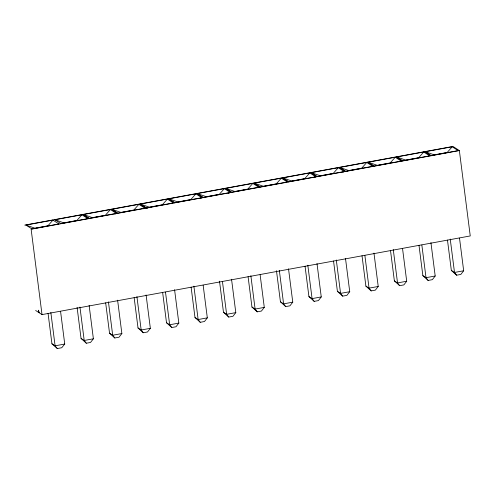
<?xml version="1.0" encoding="UTF-8"?>
<svg xmlns="http://www.w3.org/2000/svg" width="495" height="495" viewBox="0 0 495 495"><rect width="100%" height="100%" fill="white"/><g stroke="black" fill="none" stroke-linecap="round" stroke-linejoin="round"><path stroke-width="0.74" d="M89.125 305.403L93.382 338.79L90.535 342.447L86.309 343.227L81.05 338.432L77.084 307.321M117.606 300.168L121.869 333.556L119.017 337.219L114.797 337.992L109.537 333.203L105.664 302.847M146.093 294.94L150.35 328.327L147.504 331.984L143.278 332.758L138.018 327.968L134.145 297.619M174.574 289.705L178.837 323.093L175.985 326.75L171.759 327.529L166.506 322.74L162.632 292.384M203.154 285.231L207.318 317.858L204.472 321.521L200.246 322.295L194.987 317.505L191.113 287.156M231.542 279.242L235.806 312.63L232.953 316.286L228.727 317.066L223.474 312.271L219.502 281.16M260.123 274.768L264.287 307.395L261.44 311.058L257.214 311.831L251.955 307.042L248.082 276.693M288.511 268.779L292.768 302.167L289.922 305.823L285.695 306.597L280.436 301.808L276.47 270.697M316.998 263.544L321.255 296.932L318.409 300.589L314.183 301.368L308.923 296.579L305.05 266.223M345.479 258.316L349.736 291.704L346.89 295.36L342.664 296.134L337.404 291.345L333.537 260.995M373.966 253.081L378.223 286.469L375.377 290.126L371.151 290.905L365.892 286.116L362.018 255.76M402.546 248.608L406.704 281.234L403.858 284.897L399.632 285.671L394.373 280.882L390.506 250.532M430.935 242.618L435.192 276.006L432.345 279.663L428.119 280.442L422.86 275.647L418.987 245.297M459.515 238.144L463.673 270.771L460.826 274.434L456.6 275.208L451.341 270.418L447.474 240.069M60.569 311.423L64.734 344.05L61.757 347.731L57.321 348.548L51.938 343.784L48.065 313.428M52.953 220.108L47.91 225.813L34.953 228.195L25.95 225.07L52.953 220.108L58.899 223.95L57.544 224.569M81.922 214.787L76.88 220.492L63.923 222.874L54.92 219.749L81.922 214.787L87.875 218.629L60.866 223.592L54.92 219.749M110.41 209.558L105.367 215.263L92.41 217.639L83.401 214.514L110.41 209.558L116.356 213.401L115.001 214.019M138.891 204.324L133.848 210.029L120.891 212.411L111.889 209.286L138.891 204.324L144.837 208.166L143.482 208.785M167.378 199.089L162.335 204.794L149.379 207.176L140.37 204.051L167.378 199.089L173.324 202.938L146.316 207.894L140.37 204.051M195.859 193.861L190.816 199.565L177.86 201.941L168.857 198.823L195.859 193.861L201.805 197.703L200.45 198.322M224.346 188.626L219.304 194.331L206.347 196.713L197.338 193.588L224.346 188.626L230.293 192.468L228.257 193.397M252.827 183.397L247.785 189.102L234.828 191.478L225.819 188.354L252.827 183.397L258.774 187.24L231.771 192.202L225.819 188.354M281.315 178.163L276.272 183.868L263.315 186.25L254.306 183.125L281.315 178.163L287.261 182.005L260.252 186.968L254.306 183.125M309.796 172.934L304.753 178.639L291.796 181.015L282.787 177.891L309.796 172.934L315.742 176.777L314.387 177.396M338.283 167.7L333.24 173.405L320.284 175.787L311.275 172.662L338.283 167.7L344.229 171.542L342.874 172.161M366.764 162.465L361.721 168.17L348.765 170.552L339.756 167.428L366.764 162.465L372.71 166.314L345.708 171.27L339.756 167.428M395.251 157.237L390.209 162.942L377.252 165.318L368.243 162.199L395.251 157.237L401.197 161.079L399.842 161.698M423.732 152.002L418.69 157.707L405.733 160.089L396.724 156.965L423.732 152.002L429.679 155.845L402.676 160.807L396.724 156.965M452.22 146.774L447.177 152.479L434.22 154.855L425.211 151.73L452.22 146.774L458.166 150.616L431.157 155.578L425.211 151.73M24.75 225.107L452.981 146.452L459.36 150.573L470.25 235.942L42.019 314.597L35.64 310.476M58.899 223.95L31.897 228.913L25.95 225.07M116.356 213.401L89.348 218.357L83.401 214.514M144.837 208.166L117.835 213.128L111.889 209.286M201.805 197.703L174.803 202.665L168.857 198.823M197.338 193.588L203.284 197.431L230.293 192.468M315.742 176.777L288.74 181.733L282.787 177.891M344.229 171.542L317.221 176.505L311.275 172.662M401.197 161.079L374.189 166.042L368.243 162.199M459.36 150.573L31.129 229.235L42.019 314.597M64.734 344.05L55.094 345.819L51.938 343.784M93.382 338.79L84.206 340.473L81.05 338.432M121.869 333.556L112.693 335.239L109.537 333.203M150.35 328.327L141.174 330.01L138.018 327.968M178.837 323.093L169.661 324.776L166.506 322.74M207.318 317.858L198.142 319.547L194.987 317.505M235.806 312.63L226.63 314.313L223.474 312.271M264.287 307.395L255.111 309.084L251.955 307.042M292.768 302.167L283.598 303.85L280.436 301.808M321.255 296.932L312.079 298.615L308.923 296.579M349.736 291.704L340.566 293.387L337.404 291.345M378.223 286.469L369.047 288.152L365.892 286.116M406.704 281.234L397.535 282.923L394.373 280.882M435.192 276.006L426.016 277.689L422.86 275.647M463.673 270.771L454.503 272.46L451.341 270.418M345.708 171.27L347.187 171.555M203.284 197.431L204.763 197.715M146.316 207.894L147.795 208.178M424.5 151.687L430.879 155.807M396.012 156.915L402.392 161.036M367.531 162.15L373.911 166.271M339.044 167.378L345.423 171.505M310.563 172.613L316.942 176.734M282.076 177.841L288.455 181.968M253.595 183.076L259.974 187.197M225.107 188.31L231.487 192.431M196.626 193.539L203.006 197.66M168.139 198.773L174.525 202.894M139.658 204.002L146.037 208.129M111.177 209.237L117.556 213.357M82.69 214.465L89.069 218.592M57.321 348.548L55.094 345.819L50.837 312.432M456.6 275.208L454.503 272.46L450.24 239.073M428.119 280.442L426.016 277.689L421.851 245.062M399.632 285.671L397.535 282.923L393.271 249.536M371.151 290.905L369.047 288.152L364.889 255.525M342.664 296.134L340.566 293.387L336.303 259.999M314.183 301.368L312.079 298.615L307.822 265.233M285.695 306.597L283.598 303.85L279.335 270.462M257.214 311.831L255.111 309.084L250.854 275.696M228.727 317.066L226.63 314.313L222.465 281.686M200.246 322.295L198.142 319.547L193.885 286.16M171.759 327.529L169.661 324.776L165.497 292.149M143.278 332.758L141.174 330.01L136.917 296.623M114.797 337.992L112.693 335.239L108.436 301.857M86.309 343.227L84.206 340.473L79.949 307.086M39.148 312.741L38.53 310.198L38.827 312.537"/></g></svg>
